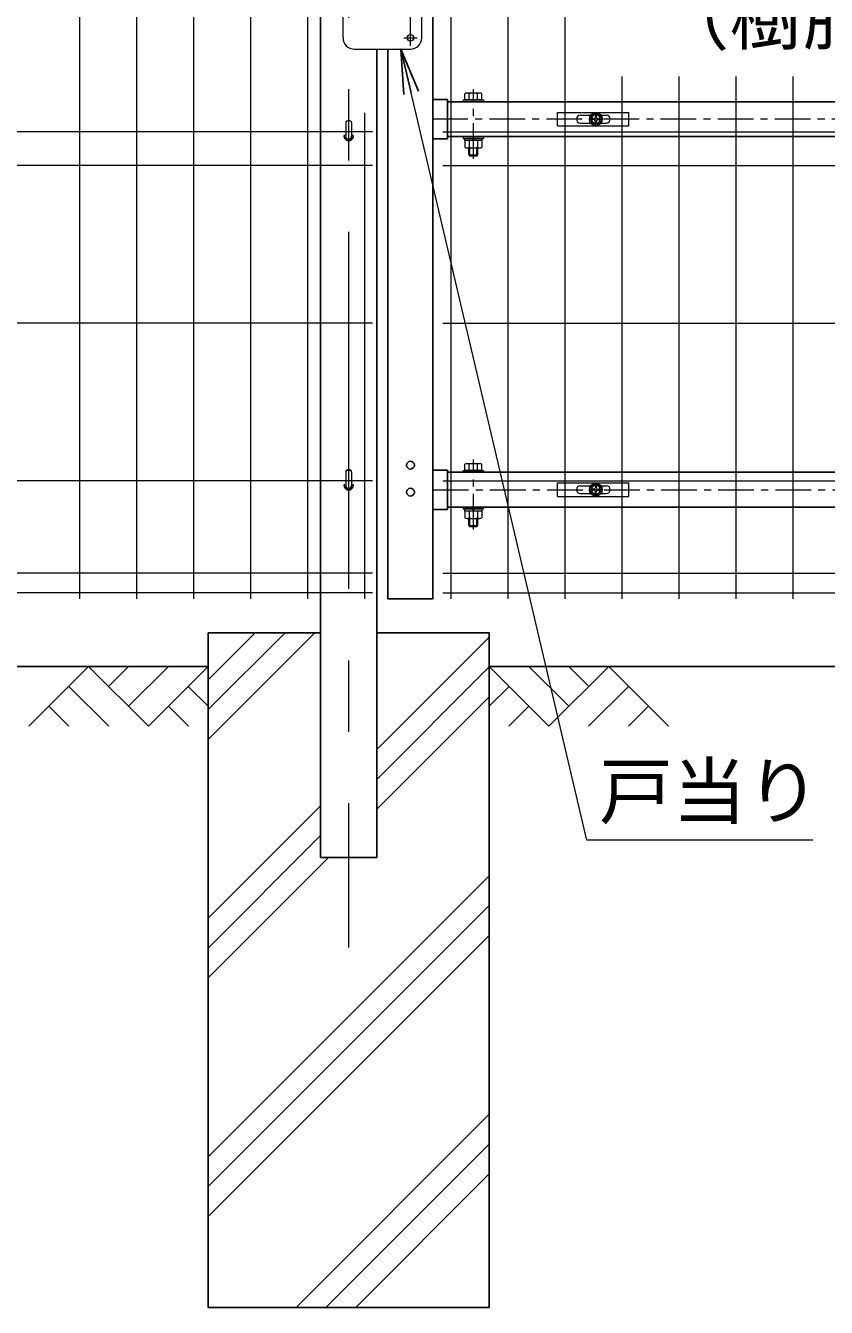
# Model space of a CAD drawing. Units: millimetres, scale not verified. Extents: x -4200 to 4200, y -2970 to 2970.
# Drawn here: x -2931 to -2219, y -822 to 318 of the extents above; entities that cross this region are included whole.
import ezdxf
from ezdxf.enums import TextEntityAlignment as Align

# ---------------------------------------------------------------- set-up
doc = ezdxf.new("R2010")
doc.units = ezdxf.units.MM
doc.header["$LTSCALE"] = 10
doc.linetypes.add('USER1', pattern=[50.8, 31.75, -6.35, 6.35, -6.35])
for name, color, linetype, lineweight in [('0-0_D-STR-TXT', 7, 'Continuous', 13), ('0-1_D-STR3', 3, 'Continuous', 13), ('0-2_LAYER04', 7, 'Continuous', 25), ('0-3_D-BMK', 2, 'USER1', 13), ('0-4_D-STR1', 1, 'Continuous', 25), ('0-5_D-STR-DIM', 7, 'Continuous', 13), ('0-6_0', 7, 'Continuous', 25), ('0-7_Defpoints', 6, 'Continuous', 25), ('0-8_D-DCR-HCH', 7, 'Continuous', 13), ('0-9_D-STR2', 7, 'Continuous', 13)]:
    doc.layers.add(name, color=color, linetype=linetype, lineweight=lineweight)
doc.styles.add('ＭＳ ゴシック', font='')
doc.styles.get('ＭＳ ゴシック').set_extended_font_data('MS Gothic')

# ---------------------------------------------------------------- blocks, each defined once
blk = doc.blocks.new('U5')
at = {"layer": '0-1_D-STR3'}
for p, q in [((-300, 5290), (-300, 5590)), ((400, 5290), (400, 5590)), ((-200, 5190), (300, 5190)), ((785, 4738.5), (785, 4793)), ((916.3, 4798.5), (803.8, 4798.5)), ((822.5, 4738.5), (822.5, 4793)), ((897.5, 4738.5), (897.5, 4793)), ((935, 4738.5), (935, 4793)), ((770, 4738.5), (770, 4722.5)), ((770, 4738.5), (950, 4738.5)), ((770, 4722.5), (950, 4722.5)), ((935, 4738.5), (785, 4738.5)), ((950, 4738.5), (950, 4722.5)), ((770, 4412.5), (770, 4396.5)), ((770, 4412.5), (950, 4412.5)), ((770, 4396.5), (950, 4396.5)), ((785, 4376.5), (785, 4317)), ((822.5, 4376.5), (822.5, 4317)), ((863.8, 4376.5), (852.2, 4396.5)), ((870.7, 4376.5), (859.1, 4396.5)), ((897.5, 4376.5), (897.5, 4317)), ((935, 4376.5), (935, 4317)), ((950, 4412.5), (950, 4396.5)), ((803.8, 4311.5), (916.3, 4311.5)), ((820, 4248.5), (820, 4311.5)), ((820, 4248.5), (830, 4238.5)), ((820, 4248.5), (900, 4248.5)), ((830, 4238.5), (830, 4311.5)), ((890, 4238.5), (830, 4238.5)), ((890, 4238.5), (890, 4311.5)), ((890, 4238.5), (900, 4248.5)), ((900, 4248.5), (900, 4311.5)), ((785, 1443), (785, 1497.5)), ((916.3, 1503), (803.8, 1503)), ((822.5, 1443), (822.5, 1497.5)), ((897.5, 1443), (897.5, 1497.5)), ((935, 1443), (935, 1497.5)), ((770, 1443), (770, 1427)), ((770, 1443), (950, 1443)), ((770, 1427), (950, 1427)), ((935, 1443), (785, 1443)), ((950, 1443), (950, 1427)), ((770, 1117), (770, 1101)), ((770, 1117), (950, 1117)), ((770, 1101), (950, 1101)), ((785, 1081), (785, 1021.5)), ((822.5, 1081), (822.5, 1021.5)), ((863.8, 1081), (852.2, 1101)), ((870.7, 1081), (859.2, 1101)), ((897.5, 1081), (897.5, 1021.5)), ((935, 1081), (935, 1021.5)), ((950, 1117), (950, 1101)), ((803.8, 1016), (916.3, 1016)), ((820, 953), (820, 1016)), ((820, 953), (830, 943)), ((820, 953), (900, 953)), ((830, 943), (830, 1016)), ((890, 943), (830, 943)), ((890, 943), (890, 1016)), ((890, 943), (900, 953)), ((900, 953), (900, 1016))]:
    blk.add_line(p, q, dxfattribs=at)
for points in [[(937, 4376.5), (783, 4376.5), (783, 4396.5)], [(937, 4376.5), (937, 4396.5), (783, 4396.5)], [(937, 1081), (783, 1081), (783, 1101)], [(937, 1081), (937, 1101), (783, 1101)]]:
    blk.add_lwpolyline(points, dxfattribs=at)
blk.add_circle((300, 5290), 30, dxfattribs=at)
for centre, radius, start, end in [((-200, 5290), 100, 180.00001, 270), ((300, 5290), 100, 270, 0.00001), ((803.8, 4764), 34.5, 57.13278, 122.86722), ((860, 4668.6), 129.9, 73.22135, 106.77865), ((916.3, 4764), 34.5, 57.13278, 122.86722), ((803.8, 4346), 34.5, 237.13278, 302.86722), ((860, 4441.4), 129.9, 253.22135, 286.77865), ((916.3, 4346), 34.5, 237.13278, 302.86722), ((803.8, 1468.5), 34.5, 57.13278, 122.86722), ((860, 1373.1), 129.9, 73.22135, 106.77865), ((916.3, 1468.5), 34.5, 57.13278, 122.86722), ((803.8, 1050.5), 34.5, 237.13278, 302.86722), ((860, 1145.9), 129.9, 253.22135, 286.77865), ((916.3, 1050.5), 34.5, 237.13278, 302.86722)]:
    blk.add_arc(centre, radius, start, end, dxfattribs=at)
at = {"layer": '0-3_D-BMK'}
for p, q in [((300, 5220), (300, 7160)), ((239.9, 5290), (360.1, 5290)), ((860, 4214), (860, 4834.9)), ((8940, 4567.5), (500, 4567.5)), ((860, 918.5), (860, 1539.4)), ((500, 1272), (8940, 1272))]:
    blk.add_line(p, q, dxfattribs=at)
at = {"layer": '0-4_D-STR1'}
for p, q in [((500, 8150), (500, 300)), ((100, 5190), (100, 300)), ((500, 4742.5), (630, 4742.5)), ((630, 4742.5), (630, 4392.5)), ((630, 4722.5), (8810, 4722.5)), ((500, 4392.5), (630, 4392.5)), ((630, 4412.5), (8810, 4412.5)), ((500, 1447), (630, 1447)), ((630, 1447), (630, 1097)), ((630, 1427), (8810, 1427)), ((500, 1097), (630, 1097)), ((630, 1117), (8810, 1117)), ((100, 300), (500, 300))]:
    blk.add_line(p, q, dxfattribs=at)
for centre in [(300, 1490), (300, 1250)]:
    blk.add_circle(centre, 35, dxfattribs=at)
at = {"layer": '0-7_Defpoints'}
for centre in [(1950, 4567.5), (1950, 1272)]:
    blk.add_circle(centre, 40, dxfattribs=at)
blk = doc.blocks.new('A$C1aa64d16')
at = {"layer": '0-1_D-STR3'}
for p, q in [((-339.9, 60), (295.1, 60)), ((-339.9, -60), (-339.9, 60)), ((-137.4, 35), (-45.6, 35)), ((-18.5, 4.2), (-31.5, 3.9)), ((-31.5, 3.9), (-31.5, -4)), ((-4, 31.5), (-4.2, 18.5)), ((-4, 31.5), (4, 31.5)), ((4, 31.5), (4.2, 18.5)), ((18.5, 4.2), (31.5, 3.9)), ((31.5, 3.9), (31.5, -4)), ((45.6, 35), (92.6, 35)), ((-137.4, -35), (-45.6, -35)), ((-18.5, -4.2), (-31.5, -4)), ((-4, -31.5), (-4.2, -18.5)), ((18.5, -4.2), (31.5, -4)), ((45.6, -35), (92.6, -35))]:
    blk.add_line(p, q, dxfattribs=at)
for points in [[(-339.9, -60), (295.1, -60), (295.1, 60)], [(-4, -31.5), (4, -31.5), (4.2, -18.5)]]:
    blk.add_lwpolyline(points, dxfattribs=at)
for radius in [57.5, 52.5]:
    blk.add_circle((0, 0), radius, dxfattribs=at)
for centre, radius, start, end in [((-137.4, 0), 35, 90, 270), ((-19.1, 19), 14.9, 270, 0), ((19.1, 19), 14.9, 180, 270), ((92.6, 0), 35, 270, 90), ((-19.1, -19), 14.9, 0, 90), ((19.1, -19), 14.9, 90, 180)]:
    blk.add_arc(centre, radius, start, end, dxfattribs=at)
blk = doc.blocks.new('_Open')
at = {"layer": '0-6_0'}
blk.add_line((-10, 1.667), (0, 0), dxfattribs=at)
blk.add_lwpolyline([(-10, -1.667), (0, 0), (-10, 0)], dxfattribs=at)

msp = doc.modelspace()

# ---------------------------------------------------------------- linework, layer by layer
at = {"layer": '0-0_D-STR-TXT'}
msp.add_lwpolyline([(-2230.74, -406.76), (-2431.8, -406.76), (-2588.21, 257.75)], dxfattribs=at)
at = {"layer": '0-1_D-STR3'}
for p, q in [((-2646.52, 231.35), (-2646.52, 219.19)), ((-2641.32, 231.35), (-2641.32, 219.19)), ((-2646.52, -79.15), (-2646.52, -91.31)), ((-2641.32, -79.15), (-2641.32, -91.31))]:
    msp.add_line(p, q, dxfattribs=at)
for centre in [(-2643.92, 219.19), (-2643.92, -91.31)]:
    msp.add_arc(centre, 2.6, 180, 0, dxfattribs=at)
for centre in [(-2643.92, 231.34), (-2643.92, -79.16), (-2643.92, -79.61)]:
    msp.add_ellipse(centre, major_axis=(-2.6, 0), ratio=0.649974, start_param=3.1415927, end_param=6.2831853, dxfattribs=at)
at = {"layer": '0-2_LAYER04'}
for p, q in [((-2668.92, -222.32), (-2768.92, -222.32)), ((-2618.92, -222.32), (-2518.92, -222.32)), ((-3026.29, -252.31), (-2793.92, -252.31)), ((-3026.29, -252.31), (-2768.92, -252.31)), ((-2518.92, -252.31), (-1738.92, -252.31))]:
    msp.add_line(p, q, dxfattribs=at)
for points in [[(-2518.92, -822.31), (-2768.92, -822.31), (-2768.92, -222.32)], [(-2518.92, -822.31), (-2518.92, -222.32), (-2618.92, -222.32)]]:
    msp.add_lwpolyline(points, dxfattribs=at)
at = {"layer": '0-3_D-BMK'}
msp.add_line((-2643.92, 642.06), (-2643.92, -502.32), dxfattribs=at)
at = {"layer": '0-4_D-STR1'}
for p, q in [((-2668.92, 601.69), (-2668.92, -422.32)), ((-2618.92, 296.68), (-2618.92, -422.32)), ((-2618.92, -422.32), (-2668.92, -422.32))]:
    msp.add_line(p, q, dxfattribs=at)
for centre in [(-2643.92, 219.19), (-2643.92, -91.31)]:
    msp.add_arc(centre, 4, 162.5424, 17.4576, dxfattribs=at)
at = {"layer": '0-8_D-DCR-HCH'}
for p, q in [((-2768.92, -317.2), (-2674.03, -222.32)), ((-2768.92, -290.68), (-2700.55, -222.32)), ((-2768.92, -264.17), (-2727.07, -222.32)), ((-2618.92, -326.3), (-2518.92, -226.3)), ((-2875.34, -252.31), (-2928.55, -305.53)), ((-2875.34, -252.31), (-2822.13, -305.53)), ((-2857.6, -270.05), (-2839.87, -252.31)), ((-2839.87, -287.79), (-2804.39, -252.31)), ((-2822.13, -305.53), (-2768.92, -252.31)), ((-2618.92, -352.81), (-2518.92, -252.81)), ((-2465.7, -305.53), (-2518.92, -252.31)), ((-2447.97, -287.79), (-2483.44, -252.31)), ((-2412.49, -252.31), (-2465.7, -305.53)), ((-2430.14, -270.14), (-2447.97, -252.31)), ((-2412.49, -252.31), (-2359.28, -305.53)), ((-2893.08, -270.05), (-2857.44, -305.53)), ((-2786.65, -270.05), (-2768.92, -287.71)), ((-2501.18, -270.05), (-2518.92, -287.71)), ((-2394.76, -270.05), (-2430.39, -305.53)), ((-2618.92, -379.33), (-2518.92, -279.33)), ((-2910.82, -287.79), (-2893, -305.53)), ((-2804.39, -287.79), (-2786.57, -305.53)), ((-2483.44, -287.79), (-2501.26, -305.53)), ((-2377.02, -287.79), (-2394.84, -305.53)), ((-2768.92, -476.3), (-2668.92, -376.3)), ((-2768.92, -502.81), (-2668.92, -402.81)), ((-2768.92, -529.33), (-2661.9, -422.32)), ((-2768.92, -688.43), (-2518.92, -438.43)), ((-2768.92, -714.95), (-2518.92, -464.95)), ((-2768.92, -741.46), (-2518.92, -491.46)), ((-2690.67, -822.31), (-2518.92, -650.56)), ((-2664.15, -822.31), (-2518.92, -677.08)), ((-2637.64, -822.31), (-2518.92, -703.6))]:
    msp.add_line(p, q, dxfattribs=at)
at = {"layer": '0-9_D-STR2'}
for p, q in [((-2883.57, 677.68), (-2883.57, -192.32)), ((-2832.8, 677.68), (-2832.8, -192.32)), ((-2782.03, 677.68), (-2782.03, -192.32)), ((-2731.26, 677.68), (-2731.26, -192.32)), ((-2680.49, 677.68), (-2680.49, -192.32)), ((-2553.08, 677.68), (-2553.08, -192.32)), ((-2502.31, 677.68), (-2502.31, -192.32)), ((-2451.54, 677.68), (-2451.54, -192.32)), ((-2400.77, 272.45), (-2400.77, -192.32)), ((-2350, 272.45), (-2350, -192.32)), ((-2299.23, 272.45), (-2299.23, -192.32)), ((-2248.46, 272.45), (-2248.46, -192.32)), ((-2629.72, 239.98), (-2629.72, -192.32)), ((-2622.72, 223.18), (-2997.02, 223.18)), ((-2560.08, 223.18), (-1733.76, 223.18)), ((-2622.72, 193.18), (-3055.55, 193.18)), ((-2560.08, 193.18), (-1733.76, 193.18)), ((-2622.72, 52.93), (-3026.29, 52.93)), ((-2560.08, 52.93), (-1733.76, 52.93)), ((-2622.72, -87.32), (-3026.29, -87.32)), ((-2560.08, -87.32), (-1733.76, -87.32)), ((-2622.72, -169.32), (-3026.29, -169.32)), ((-2560.08, -169.32), (-1733.76, -169.32)), ((-2622.72, -186.92), (-3026.29, -186.92)), ((-2560.08, -186.92), (-1733.76, -186.92))]:
    msp.add_line(p, q, dxfattribs=at)

# ---------------------------------------------------------------- block references
at = {"layer": '0-0_D-STR-TXT', "xscale": 4, "yscale": 4, "rotation": 103.24554}
msp.add_blockref('_Open', (-2597.38, 296.68), dxfattribs=at)
at = {"layer": '0-5_D-STR-DIM', "xscale": 0.1, "yscale": 0.1}
for name, p in [('U5', (-2618.92, -222.32)), ('A$C1aa64d16', (-2423.92, 234.43)), ('A$C1aa64d16', (-2423.92, -95.12))]:
    msp.add_blockref(name, p, dxfattribs=at)

# ---------------------------------------------------------------- texts
at = {"layer": '0-0_D-STR-TXT', "style": 'ＭＳ ゴシック'}
for s, p in [('（樹脂塗装）', (-2370.62, 287)), ('戸当り', (-2421.11, -401.67))]:
    msp.add_text(s, height=48.09, dxfattribs=at).set_placement(p, align=Align.BOTTOM_LEFT)

doc.saveas('drawing.dxf')
